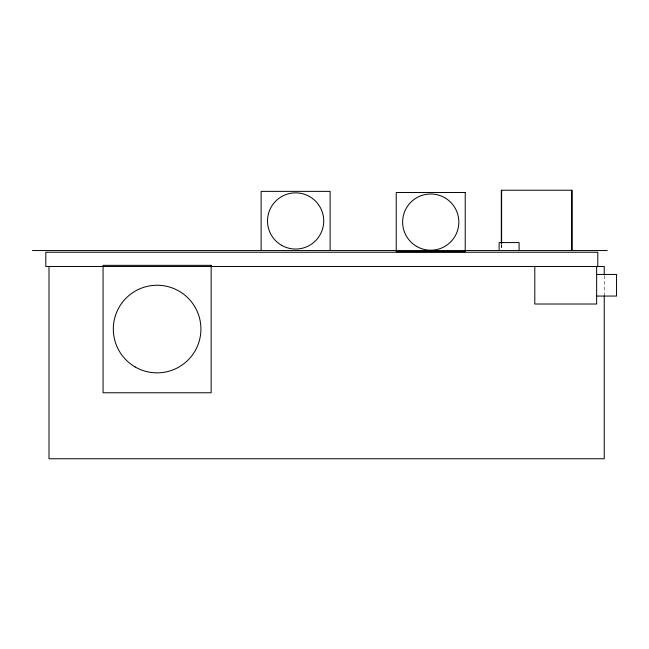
<?xml version="1.0" encoding="UTF-8"?>
<svg xmlns="http://www.w3.org/2000/svg" width="649" height="649" viewBox="0 0 649 649"><rect width="100%" height="100%" fill="white"/><g stroke="black" fill="none" stroke-linecap="round" stroke-linejoin="round"><path stroke-width="0.49" stroke-dasharray="3.25 2.43" d="M604.243 275.582L604.243 294.808M501.62 244.511L501.62 249.541M501.304 244.511L501.304 249.541"/><path stroke-width="0.97" d="M32.45 250.546L607.196 250.546M596.642 274.438L616.55 274.438L616.55 296.058L596.642 296.058M604.243 274.568L604.243 266.471L45.803 266.471L45.803 252.25L597.794 252.25L597.794 266.471M604.243 295.822L604.243 458.762L48.991 458.762L48.991 266.471M596.642 266.471L596.642 304.016L534.8 304.016L534.8 266.471M571.947 250.546L571.947 190.238L501.304 190.238L501.304 243.505M571.842 190.238L571.842 250.546M519.095 250.546L519.095 242.58L499.138 242.58L499.138 250.546M501.62 190.238L501.62 243.505M330.114 250.546L330.114 191.374L261.125 191.374L261.125 250.546M465.219 192.518L396.231 192.518L396.231 251.682L465.219 251.682L465.219 192.518M211.16 265.336L103.069 265.336L103.069 392.767L211.16 392.767L211.16 265.336M281.569 245.298A28.102 28.102 0 0 0 323.721 220.96A28.102 28.102 0 0 0 281.569 196.623A28.102 28.102 0 0 0 281.569 245.298M416.674 246.433A28.102 28.102 0 0 0 458.835 222.096A28.102 28.102 0 0 0 416.674 197.758A28.102 28.102 0 0 0 416.674 246.433M135.211 366.985A43.808 43.808 0 0 0 200.922 329.051A43.808 43.808 0 0 0 135.211 291.117A43.808 43.808 0 0 0 135.211 366.985"/></g></svg>
